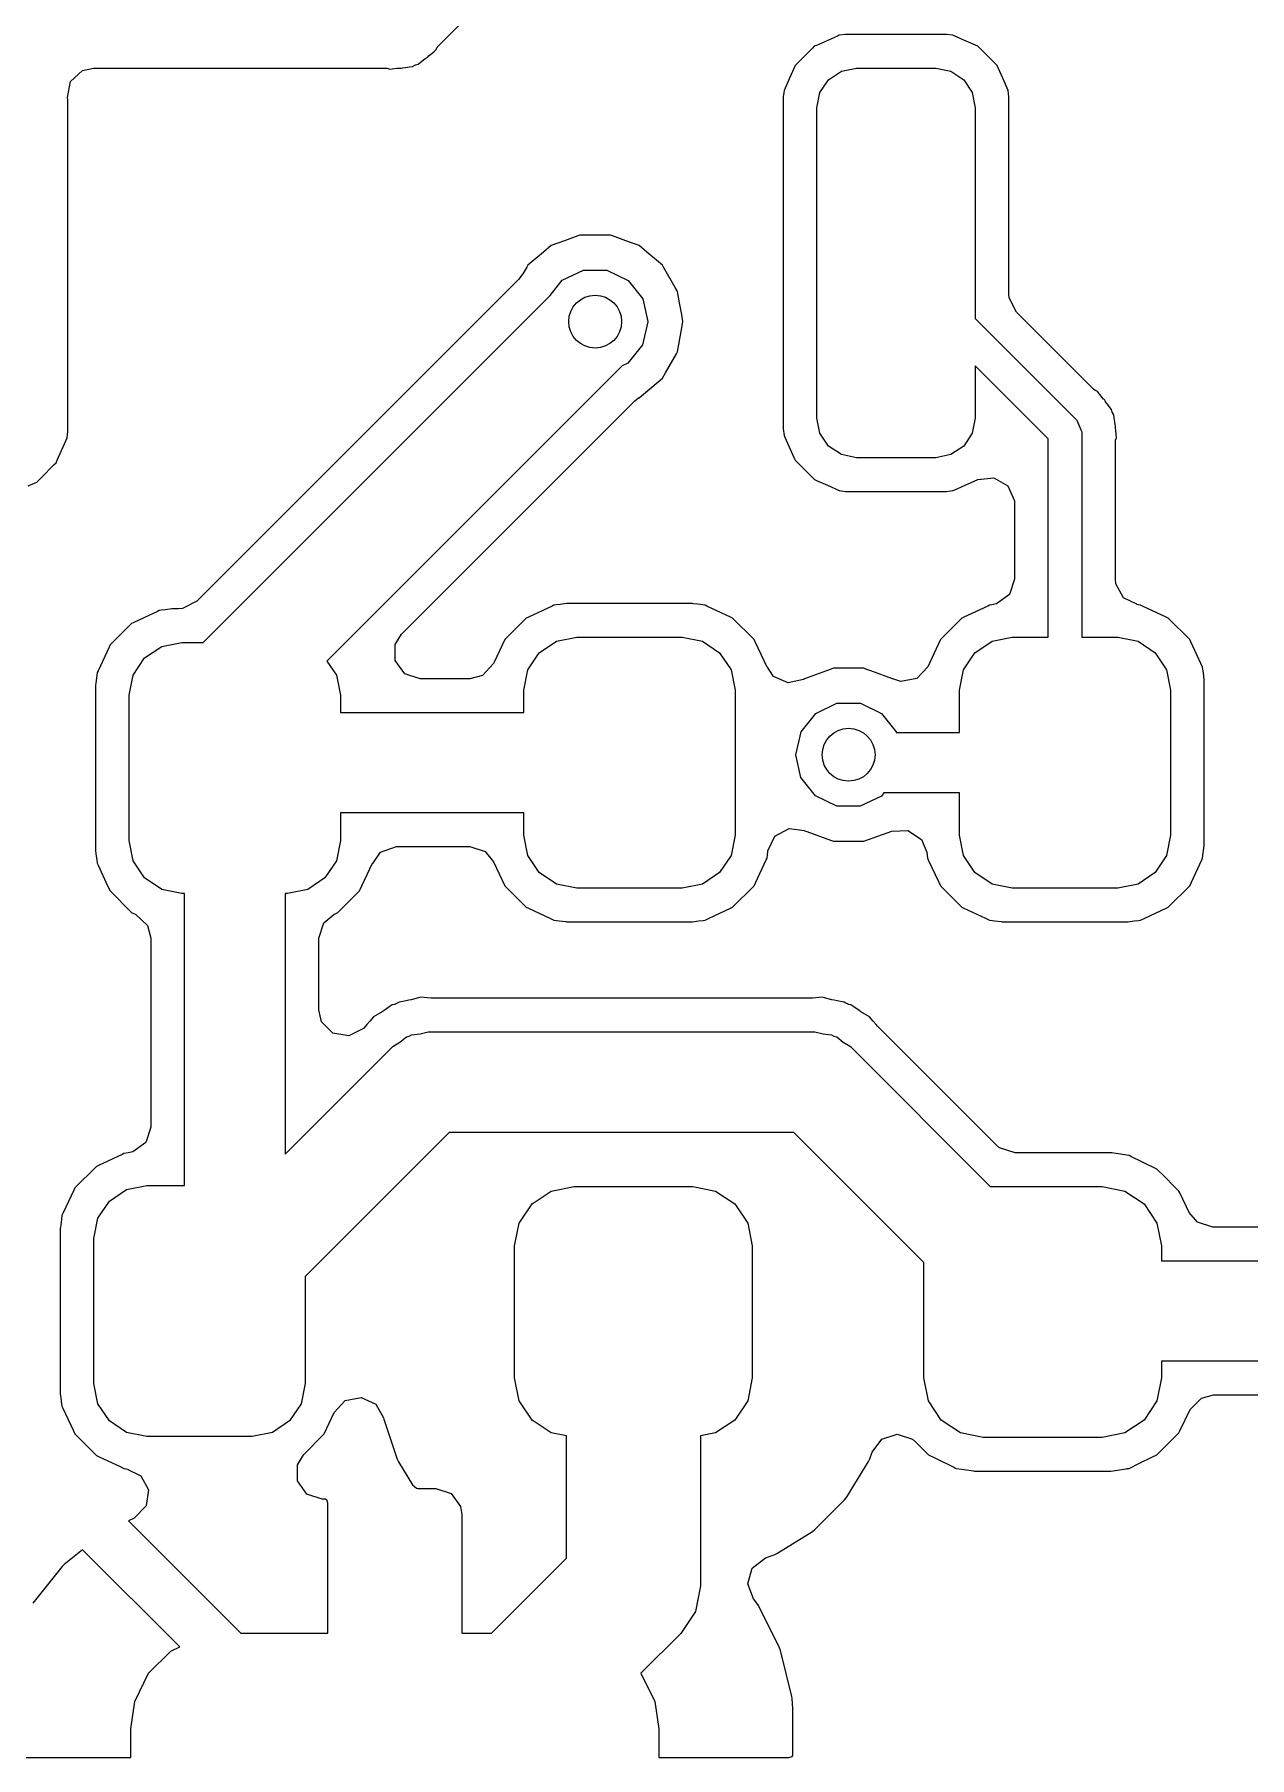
# Model space of a CAD drawing. Extents: x 3.59 to 5.68, y -3.55 to -1.66.
# Drawn here: x 4.1148 to 4.296, y -2.2164 to -1.9595 of the extents above; entities that cross this region are included whole.
import ezdxf

# ---------------------------------------------------------------- set-up
doc = ezdxf.new("R2010")
doc.units = 0
doc.header["$MEASUREMENT"] = 0
doc.layers.add('BLACK', color=7, linetype='CONTINUOUS')

msp = doc.modelspace()

# ---------------------------------------------------------------- linework, layer by layer
at = {"layer": 'BLACK', "linetype": 'CONTINUOUS'}
for p, q in [((4.17504, -1.9613), (4.18623, -1.95011)), ((4.23456, -1.95978), (4.23144, -1.96117)), ((4.23483, -1.95966), (4.23456, -1.95978)), ((4.23456, -1.95978), (4.23456, -1.95978)), ((4.23578, -1.95955), (4.23483, -1.95966)), ((4.25084, -1.95955), (4.23578, -1.95955)), ((4.25177, -1.95966), (4.25084, -1.95955)), ((4.25343, -1.96039), (4.25177, -1.95966)), ((4.17354, -1.9628), (4.17385, -1.96252)), ((4.17385, -1.96252), (4.17435, -1.96213)), ((4.17435, -1.96213), (4.17469, -1.96186)), ((4.17435, -1.96213), (4.17435, -1.96213)), ((4.17469, -1.96186), (4.17486, -1.9615)), ((4.17486, -1.9615), (4.17504, -1.9613)), ((4.23085, -1.96157), (4.22849, -1.96394)), ((4.23111, -1.96131), (4.23085, -1.96157)), ((4.23085, -1.96157), (4.23085, -1.96157)), ((4.23144, -1.96117), (4.23111, -1.96131)), ((4.23144, -1.96117), (4.23144, -1.96117)), ((4.25516, -1.96116), (4.25343, -1.96039)), ((4.25549, -1.9613), (4.25516, -1.96116)), ((4.25516, -1.96116), (4.25516, -1.96116)), ((4.25575, -1.96156), (4.25549, -1.9613)), ((4.25812, -1.96392), (4.25575, -1.96156)), ((4.25575, -1.96156), (4.25575, -1.96156)), ((4.12021, -1.96656), (4.12198, -1.96492)), ((4.12198, -1.96492), (4.12362, -1.96456)), ((4.12362, -1.96456), (4.16717, -1.96456)), ((4.16717, -1.96456), (4.16742, -1.96458)), ((4.16742, -1.96458), (4.16779, -1.96471)), ((4.16779, -1.96471), (4.16887, -1.96459)), ((4.16887, -1.96459), (4.16928, -1.96456)), ((4.16928, -1.96456), (4.16929, -1.96456)), ((4.16929, -1.96456), (4.16951, -1.96456)), ((4.16951, -1.96456), (4.16972, -1.96451)), ((4.16972, -1.96451), (4.16974, -1.96451)), ((4.16974, -1.96451), (4.17014, -1.96445)), ((4.17014, -1.96445), (4.17076, -1.96438)), ((4.17076, -1.96438), (4.1712, -1.96433)), ((4.17076, -1.96438), (4.17076, -1.96438)), ((4.1712, -1.96433), (4.17154, -1.96412)), ((4.17154, -1.96412), (4.17158, -1.9641)), ((4.17158, -1.9641), (4.17162, -1.96408)), ((4.17162, -1.96408), (4.17201, -1.96399)), ((4.17201, -1.96399), (4.17284, -1.96333)), ((4.17284, -1.96333), (4.17318, -1.96309)), ((4.17318, -1.96309), (4.17319, -1.96308)), ((4.17319, -1.96308), (4.17338, -1.96296)), ((4.17338, -1.96296), (4.17353, -1.96281)), ((4.17353, -1.96281), (4.17354, -1.9628)), ((4.22809, -1.96452), (4.22741, -1.96605)), ((4.22823, -1.96419), (4.22809, -1.96452)), ((4.22809, -1.96452), (4.22809, -1.96452)), ((4.22849, -1.96394), (4.22823, -1.96419)), ((4.22849, -1.96394), (4.22849, -1.96394)), ((4.23323, -1.9663), (4.23514, -1.96502)), ((4.23514, -1.96502), (4.2374, -1.96457)), ((4.2374, -1.96457), (4.24921, -1.96457)), ((4.24921, -1.96457), (4.25147, -1.96502)), ((4.25147, -1.96502), (4.25339, -1.9663)), ((4.25837, -1.96418), (4.25812, -1.96392)), ((4.25852, -1.96451), (4.25837, -1.96418)), ((4.2594, -1.9665), (4.25852, -1.96451)), ((4.25852, -1.96451), (4.25852, -1.96451)), ((4.11975, -1.96892), (4.12021, -1.96656)), ((4.22741, -1.96605), (4.22659, -1.96792)), ((4.23195, -1.96821), (4.23323, -1.9663)), ((4.25339, -1.9663), (4.25467, -1.96821)), ((4.26002, -1.9679), (4.2594, -1.9665)), ((4.11978, -1.96924), (4.11975, -1.96892)), ((4.11978, -2.01875), (4.11978, -1.96924)), ((4.22659, -1.96792), (4.22648, -1.96885)), ((4.22648, -1.96885), (4.22648, -2.01836)), ((4.2315, -1.97047), (4.23195, -1.96821)), ((4.25467, -1.96821), (4.25512, -1.97047)), ((4.26014, -1.96885), (4.26002, -1.9679)), ((4.26014, -1.99818), (4.26014, -1.96885)), ((4.2315, -2.01673), (4.2315, -1.97047)), ((4.25512, -1.97047), (4.25512, -2.00188)), ((4.19385, -1.99031), (4.19188, -1.99102)), ((4.19583, -1.98959), (4.19385, -1.99031)), ((4.19615, -1.98947), (4.19583, -1.98959)), ((4.19583, -1.98959), (4.19583, -1.98959)), ((4.2007, -1.98947), (4.19615, -1.98947)), ((4.20102, -1.98959), (4.2007, -1.98947)), ((4.203, -1.99031), (4.20102, -1.98959)), ((4.20102, -1.98959), (4.20102, -1.98959)), ((4.20497, -1.99102), (4.203, -1.99031)), ((4.19073, -1.99199), (4.18897, -1.99346)), ((4.19188, -1.99102), (4.19073, -1.99199)), ((4.20612, -1.99199), (4.20497, -1.99102)), ((4.20788, -1.99346), (4.20612, -1.99199)), ((4.18764, -1.99525), (4.18702, -1.99606)), ((4.18823, -1.99424), (4.18764, -1.99525)), ((4.1884, -1.99395), (4.18823, -1.99424)), ((4.18897, -1.99346), (4.1884, -1.99395)), ((4.19352, -1.9962), (4.19668, -1.99468)), ((4.19668, -1.99468), (4.20018, -1.99469)), ((4.20018, -1.99469), (4.20334, -1.99621)), ((4.20845, -1.99395), (4.20788, -1.99346)), ((4.20863, -1.99424), (4.20845, -1.99395)), ((4.21038, -1.99728), (4.20863, -1.99424)), ((4.18702, -1.99606), (4.13905, -2.04404)), ((4.13998, -2.0502), (4.1917, -1.99848)), ((4.1917, -1.99848), (4.19352, -1.9962)), ((4.20334, -1.99621), (4.20552, -1.99895)), ((4.21073, -1.99788), (4.21038, -1.99728)), ((4.21102, -1.99955), (4.21073, -1.99788)), ((4.26019, -1.99879), (4.26014, -1.99818)), ((4.20552, -1.99895), (4.2063, -2.00236)), ((4.21133, -2.00128), (4.21102, -1.99955)), ((4.26128, -2.00094), (4.26019, -1.99879)), ((4.27276, -2.01242), (4.26128, -2.00094)), ((4.2063, -2.00239), (4.20551, -2.0058)), ((4.2063, -2.00236), (4.2063, -2.00239)), ((4.21126, -2.00384), (4.21146, -2.0027)), ((4.21152, -2.00236), (4.21133, -2.00128)), ((4.21146, -2.0027), (4.21152, -2.00236)), ((4.25512, -2.00188), (4.27027, -2.01703)), ((4.20551, -2.0058), (4.20332, -2.00853)), ((4.21073, -2.00684), (4.21126, -2.00384)), ((4.20332, -2.00853), (4.20244, -2.00895)), ((4.2089, -2.01001), (4.21056, -2.00714)), ((4.21056, -2.00714), (4.21073, -2.00684)), ((4.21056, -2.00714), (4.21056, -2.00714)), ((4.20244, -2.00895), (4.15843, -2.05296)), ((4.20497, -2.0137), (4.20845, -2.01078)), ((4.20845, -2.01078), (4.2089, -2.01001)), ((4.266, -2.01983), (4.25512, -2.00895)), ((4.25512, -2.00895), (4.25512, -2.01673)), ((4.20435, -2.01415), (4.20489, -2.01373)), ((4.20489, -2.01373), (4.20497, -2.0137)), ((4.27296, -2.0126), (4.27276, -2.01242)), ((4.27332, -2.01277), (4.27296, -2.0126)), ((4.27388, -2.01348), (4.27332, -2.01277)), ((4.27398, -2.01361), (4.27388, -2.01348)), ((4.27426, -2.01392), (4.27398, -2.01361)), ((4.27427, -2.01393), (4.27426, -2.01392)), ((4.27443, -2.01409), (4.27427, -2.01393)), ((4.16956, -2.04894), (4.20435, -2.01415)), ((4.27454, -2.01427), (4.27443, -2.01409)), ((4.27455, -2.01429), (4.27454, -2.01427)), ((4.27479, -2.01462), (4.27455, -2.01429)), ((4.27545, -2.01545), (4.27479, -2.01462)), ((4.27554, -2.01584), (4.27545, -2.01545)), ((4.27556, -2.01588), (4.27554, -2.01584)), ((4.27558, -2.01593), (4.27556, -2.01588)), ((4.27579, -2.01626), (4.27558, -2.01593)), ((4.27584, -2.0167), (4.27579, -2.01626)), ((4.11967, -2.01968), (4.11978, -2.01875)), ((4.22648, -2.01836), (4.22659, -2.01931)), ((4.23195, -2.01899), (4.2315, -2.01673)), ((4.23323, -2.02091), (4.23195, -2.01899)), ((4.25467, -2.01899), (4.25339, -2.02091)), ((4.25512, -2.01673), (4.25467, -2.01899)), ((4.27027, -2.01703), (4.27088, -2.0185)), ((4.27088, -2.0185), (4.271, -2.0188)), ((4.271, -2.0188), (4.271, -2.04941)), ((4.27591, -2.01732), (4.27584, -2.0167)), ((4.27597, -2.01772), (4.27591, -2.01732)), ((4.27597, -2.01774), (4.27597, -2.01772)), ((4.27602, -2.01795), (4.27597, -2.01774)), ((4.27602, -2.01817), (4.27602, -2.01795)), ((4.27602, -2.01818), (4.27602, -2.01817)), ((4.27605, -2.01859), (4.27602, -2.01818)), ((4.27617, -2.01967), (4.27605, -2.01859)), ((4.1182, -2.02303), (4.11929, -2.02056)), ((4.11929, -2.02056), (4.11967, -2.01968)), ((4.22659, -2.01931), (4.22671, -2.01958)), ((4.22671, -2.01958), (4.22671, -2.01958)), ((4.22671, -2.01958), (4.2281, -2.0227)), ((4.23514, -2.02219), (4.23323, -2.02091)), ((4.25339, -2.02091), (4.25147, -2.02219)), ((4.266, -2.04941), (4.266, -2.01983)), ((4.27602, -2.02029), (4.27604, -2.02004)), ((4.27602, -2.04073), (4.27602, -2.02029)), ((4.27604, -2.02004), (4.27617, -2.01967)), ((4.11579, -2.02565), (4.11777, -2.02366)), ((4.11777, -2.02366), (4.11803, -2.02341)), ((4.11777, -2.02366), (4.11777, -2.02366)), ((4.11803, -2.02341), (4.1182, -2.02303)), ((4.2281, -2.0227), (4.22824, -2.02303)), ((4.22824, -2.02303), (4.2285, -2.02328)), ((4.2285, -2.02328), (4.2285, -2.02328)), ((4.2285, -2.02328), (4.23087, -2.02565)), ((4.2374, -2.02264), (4.23514, -2.02219)), ((4.24921, -2.02264), (4.2374, -2.02264)), ((4.25147, -2.02219), (4.24921, -2.02264)), ((4.11388, -2.02685), (4.11482, -2.02643)), ((4.11482, -2.02643), (4.11515, -2.02629)), ((4.11482, -2.02643), (4.11482, -2.02643)), ((4.11515, -2.02629), (4.11579, -2.02565)), ((4.23087, -2.02565), (4.23087, -2.02565)), ((4.23087, -2.02565), (4.23112, -2.0259)), ((4.23112, -2.0259), (4.23145, -2.02605)), ((4.23145, -2.02605), (4.23145, -2.02605)), ((4.23145, -2.02605), (4.23306, -2.02676)), ((4.23306, -2.02676), (4.23484, -2.02755)), ((4.25206, -2.02743), (4.2555, -2.02589)), ((4.2555, -2.02589), (4.2579, -2.02564)), ((4.2579, -2.02564), (4.25999, -2.02685)), ((4.23484, -2.02755), (4.23578, -2.02766)), ((4.23578, -2.02766), (4.25084, -2.02766)), ((4.25084, -2.02766), (4.25179, -2.02754)), ((4.25179, -2.02754), (4.25206, -2.02743)), ((4.25206, -2.02743), (4.25206, -2.02743)), ((4.25999, -2.02685), (4.26096, -2.02905)), ((4.26096, -2.02905), (4.26098, -2.02946)), ((4.26098, -2.02946), (4.26098, -2.04073)), ((4.26098, -2.04073), (4.26024, -2.04302)), ((4.27609, -2.04144), (4.27602, -2.04073)), ((4.27724, -2.04355), (4.27609, -2.04144)), ((4.13905, -2.04404), (4.1369, -2.04513)), ((4.19201, -2.04476), (4.18847, -2.04641)), ((4.19228, -2.04464), (4.19201, -2.04476)), ((4.19201, -2.04476), (4.19201, -2.04476)), ((4.19258, -2.0446), (4.19228, -2.04464)), ((4.19323, -2.04451), (4.19258, -2.0446)), ((4.19258, -2.0446), (4.19258, -2.0446)), ((4.19416, -2.04439), (4.19323, -2.04451)), ((4.20355, -2.04439), (4.19416, -2.04439)), ((4.21293, -2.04439), (4.20355, -2.04439)), ((4.21305, -2.04441), (4.21293, -2.04439)), ((4.2137, -2.04449), (4.21305, -2.04441)), ((4.21305, -2.04441), (4.21305, -2.04441)), ((4.21481, -2.04464), (4.2137, -2.04449)), ((4.21508, -2.04476), (4.21481, -2.04464)), ((4.21862, -2.04641), (4.21508, -2.04476)), ((4.25697, -2.04476), (4.25343, -2.04641)), ((4.25724, -2.04464), (4.25697, -2.04476)), ((4.25697, -2.04476), (4.25697, -2.04476)), ((4.2576, -2.04459), (4.25724, -2.04464)), ((4.25829, -2.04443), (4.2576, -2.04459)), ((4.26024, -2.04302), (4.25829, -2.04443)), ((4.27919, -2.04449), (4.27724, -2.04355)), ((4.27918, -2.04451), (4.27919, -2.04449)), ((4.27936, -2.04457), (4.27918, -2.04451)), ((4.27941, -2.04459), (4.27936, -2.04457)), ((4.27945, -2.0446), (4.27941, -2.04459)), ((4.27947, -2.0446), (4.27945, -2.0446)), ((4.27977, -2.04464), (4.27947, -2.0446)), ((4.28004, -2.04476), (4.27977, -2.04464)), ((4.28358, -2.04641), (4.28004, -2.04476)), ((4.1293, -2.04735), (4.12609, -2.05056)), ((4.12961, -2.0472), (4.1293, -2.04735)), ((4.13315, -2.04555), (4.12961, -2.0472)), ((4.12961, -2.0472), (4.12961, -2.0472)), ((4.13342, -2.04542), (4.13315, -2.04555)), ((4.13315, -2.04555), (4.13315, -2.04555)), ((4.13372, -2.04539), (4.13342, -2.04542)), ((4.13437, -2.0453), (4.13372, -2.04539)), ((4.13372, -2.04539), (4.13372, -2.04539)), ((4.1353, -2.04518), (4.13437, -2.0453)), ((4.13629, -2.04518), (4.1353, -2.04518)), ((4.1369, -2.04513), (4.13629, -2.04518)), ((4.18816, -2.04656), (4.18494, -2.04977)), ((4.18847, -2.04641), (4.18816, -2.04656)), ((4.18847, -2.04641), (4.18847, -2.04641)), ((4.21893, -2.04656), (4.21862, -2.04641)), ((4.21862, -2.04641), (4.21862, -2.04641)), ((4.22214, -2.04977), (4.21893, -2.04656)), ((4.25312, -2.04656), (4.24991, -2.04977)), ((4.25343, -2.04641), (4.25312, -2.04656)), ((4.25343, -2.04641), (4.25343, -2.04641)), ((4.28389, -2.04656), (4.28358, -2.04641)), ((4.28358, -2.04641), (4.28358, -2.04641)), ((4.2871, -2.04977), (4.28389, -2.04656)), ((4.16861, -2.05049), (4.16956, -2.04894)), ((4.18494, -2.04977), (4.18337, -2.05315)), ((4.19266, -2.05001), (4.19567, -2.04941)), ((4.19567, -2.04941), (4.21142, -2.04941)), ((4.21142, -2.04941), (4.21443, -2.05001)), ((4.22229, -2.05008), (4.22214, -2.04977)), ((4.24991, -2.04977), (4.24803, -2.0538)), ((4.25762, -2.05001), (4.26063, -2.04941)), ((4.26063, -2.04941), (4.266, -2.04941)), ((4.271, -2.04941), (4.27638, -2.04941)), ((4.27638, -2.04941), (4.27939, -2.05001)), ((4.28725, -2.05008), (4.2871, -2.04977)), ((4.12594, -2.05087), (4.12429, -2.05441)), ((4.12609, -2.05056), (4.12594, -2.05087)), ((4.12594, -2.05087), (4.12594, -2.05087)), ((4.12954, -2.05506), (4.13124, -2.0525)), ((4.13124, -2.0525), (4.1338, -2.0508)), ((4.1338, -2.0508), (4.13681, -2.0502)), ((4.13681, -2.0502), (4.13998, -2.0502)), ((4.16861, -2.0529), (4.16861, -2.05049)), ((4.18839, -2.05427), (4.1901, -2.05172)), ((4.1901, -2.05172), (4.19266, -2.05001)), ((4.21443, -2.05001), (4.21699, -2.05172)), ((4.21699, -2.05172), (4.21869, -2.05427)), ((4.22406, -2.05389), (4.22229, -2.05008)), ((4.22229, -2.05008), (4.22229, -2.05008)), ((4.25336, -2.05427), (4.25506, -2.05172)), ((4.25506, -2.05172), (4.25762, -2.05001)), ((4.27939, -2.05001), (4.28195, -2.05172)), ((4.28195, -2.05172), (4.28365, -2.05427)), ((4.28877, -2.05334), (4.28725, -2.05008)), ((4.28725, -2.05008), (4.28725, -2.05008)), ((4.12416, -2.05468), (4.12405, -2.05553)), ((4.12429, -2.05441), (4.12416, -2.05468)), ((4.12894, -2.05807), (4.12954, -2.05506)), ((4.15843, -2.05296), (4.15983, -2.05506)), ((4.15983, -2.05506), (4.16043, -2.05807)), ((4.17002, -2.05485), (4.16861, -2.0529)), ((4.17231, -2.05559), (4.17002, -2.05485)), ((4.18328, -2.05334), (4.18164, -2.0551)), ((4.18337, -2.05315), (4.18328, -2.05334)), ((4.1878, -2.05728), (4.18839, -2.05427)), ((4.21869, -2.05427), (4.21929, -2.05728)), ((4.22415, -2.05386), (4.22406, -2.05389)), ((4.22502, -2.05524), (4.22415, -2.05386)), ((4.23291, -2.05441), (4.22967, -2.05559)), ((4.23363, -2.05415), (4.23291, -2.05441)), ((4.23395, -2.05404), (4.23363, -2.05415)), ((4.23363, -2.05415), (4.23363, -2.05415)), ((4.23849, -2.05404), (4.23395, -2.05404)), ((4.23881, -2.05415), (4.23849, -2.05404)), ((4.23953, -2.05441), (4.23881, -2.05415)), ((4.23881, -2.05415), (4.23881, -2.05415)), ((4.24277, -2.05559), (4.23953, -2.05441)), ((4.24803, -2.0538), (4.24638, -2.05556)), ((4.25276, -2.05728), (4.25336, -2.05427)), ((4.28365, -2.05427), (4.28425, -2.05728)), ((4.28902, -2.05389), (4.28877, -2.05334)), ((4.28906, -2.05419), (4.28902, -2.05389)), ((4.28913, -2.0547), (4.28906, -2.05419)), ((4.28906, -2.05419), (4.28906, -2.05419)), ((4.28927, -2.05577), (4.28913, -2.0547)), ((4.12396, -2.05624), (4.12392, -2.05656)), ((4.12392, -2.05656), (4.12392, -2.08124)), ((4.12405, -2.05553), (4.12396, -2.05624)), ((4.17975, -2.05559), (4.17231, -2.05559)), ((4.18164, -2.0551), (4.17975, -2.05559)), ((4.1878, -2.06061), (4.1878, -2.05728)), ((4.21929, -2.05728), (4.21929, -2.07894)), ((4.22722, -2.05622), (4.22502, -2.05524)), ((4.22951, -2.05573), (4.22722, -2.05622)), ((4.22967, -2.05559), (4.22951, -2.05573)), ((4.2428, -2.05561), (4.24277, -2.05559)), ((4.24402, -2.05602), (4.2428, -2.05561)), ((4.24638, -2.05556), (4.24402, -2.05602)), ((4.25276, -2.06361), (4.25276, -2.05728)), ((4.28425, -2.05728), (4.28425, -2.07894)), ((4.28927, -2.08045), (4.28927, -2.05577)), ((4.12894, -2.07972), (4.12894, -2.05807)), ((4.16043, -2.05807), (4.16043, -2.06061)), ((4.23132, -2.06077), (4.23448, -2.05925)), ((4.23448, -2.05925), (4.23798, -2.05925)), ((4.23798, -2.05925), (4.24113, -2.06078)), ((4.16043, -2.06061), (4.1878, -2.06061)), ((4.22913, -2.0635), (4.23132, -2.06077)), ((4.24113, -2.06078), (4.24332, -2.06351)), ((4.22835, -2.06692), (4.22913, -2.0635)), ((4.24332, -2.06351), (4.24334, -2.06361)), ((4.24334, -2.06361), (4.25276, -2.06361)), ((4.22912, -2.07033), (4.22835, -2.06692)), ((4.2313, -2.07307), (4.22912, -2.07033)), ((4.2415, -2.07261), (4.24111, -2.0731)), ((4.25276, -2.07261), (4.2415, -2.07261)), ((4.25276, -2.07894), (4.25276, -2.07261)), ((4.1878, -2.07561), (4.16043, -2.07561)), ((4.16043, -2.07561), (4.16043, -2.07972)), ((4.1878, -2.07894), (4.1878, -2.07561)), ((4.23445, -2.0746), (4.2313, -2.07307)), ((4.23795, -2.07461), (4.23445, -2.0746)), ((4.24111, -2.0731), (4.23795, -2.07461)), ((4.22524, -2.07909), (4.22736, -2.07794)), ((4.22736, -2.07794), (4.22964, -2.07824)), ((4.12954, -2.08274), (4.12894, -2.07972)), ((4.16043, -2.07972), (4.15983, -2.08274)), ((4.16642, -2.08145), (4.16881, -2.08063)), ((4.16881, -2.08063), (4.17975, -2.08063)), ((4.17975, -2.08063), (4.18204, -2.08137)), ((4.18839, -2.08195), (4.1878, -2.07894)), ((4.21929, -2.07894), (4.21869, -2.08195)), ((4.2242, -2.08126), (4.22524, -2.07909)), ((4.22964, -2.07824), (4.22967, -2.07827)), ((4.22967, -2.07827), (4.22999, -2.07838)), ((4.22999, -2.07838), (4.22999, -2.07838)), ((4.22999, -2.07838), (4.23352, -2.07967)), ((4.23352, -2.07967), (4.23395, -2.07982)), ((4.23395, -2.07982), (4.23849, -2.07982)), ((4.23849, -2.07982), (4.24267, -2.0783)), ((4.24267, -2.0783), (4.24508, -2.07822)), ((4.24508, -2.07822), (4.24708, -2.07957)), ((4.24708, -2.07957), (4.24787, -2.08146)), ((4.25336, -2.08195), (4.25276, -2.07894)), ((4.28425, -2.07894), (4.28365, -2.08195)), ((4.28902, -2.08233), (4.28927, -2.08045)), ((4.12392, -2.08124), (4.12402, -2.08203)), ((4.12402, -2.08203), (4.1241, -2.0826)), ((4.1241, -2.0826), (4.12416, -2.08311)), ((4.12416, -2.08311), (4.12429, -2.08338)), ((4.13124, -2.08529), (4.12954, -2.08274)), ((4.15983, -2.08274), (4.15813, -2.08529)), ((4.16365, -2.08645), (4.16521, -2.08311)), ((4.16521, -2.08311), (4.16527, -2.08314)), ((4.16527, -2.08314), (4.16642, -2.08145)), ((4.18204, -2.08137), (4.18328, -2.08288)), ((4.18328, -2.08288), (4.18494, -2.08645)), ((4.1901, -2.0845), (4.18839, -2.08195)), ((4.21869, -2.08195), (4.21699, -2.0845)), ((4.22239, -2.08592), (4.22394, -2.0826)), ((4.22394, -2.0826), (4.22406, -2.08233)), ((4.22394, -2.0826), (4.22394, -2.0826)), ((4.22406, -2.08233), (4.22419, -2.08137)), ((4.22419, -2.08137), (4.2242, -2.08126)), ((4.24787, -2.08146), (4.24798, -2.08233)), ((4.24798, -2.08233), (4.24811, -2.0826)), ((4.24811, -2.0826), (4.24811, -2.0826)), ((4.24811, -2.0826), (4.24966, -2.08592)), ((4.25506, -2.0845), (4.25336, -2.08195)), ((4.28365, -2.08195), (4.28195, -2.0845)), ((4.28735, -2.08592), (4.2889, -2.0826)), ((4.2889, -2.0826), (4.28902, -2.08233)), ((4.2889, -2.0826), (4.2889, -2.0826)), ((4.12429, -2.08338), (4.12429, -2.08338)), ((4.12429, -2.08338), (4.12572, -2.08645)), ((4.1338, -2.087), (4.13124, -2.08529)), ((4.15813, -2.08529), (4.15557, -2.087)), ((4.19266, -2.08621), (4.1901, -2.0845)), ((4.21699, -2.0845), (4.21443, -2.08621)), ((4.25762, -2.08621), (4.25506, -2.0845)), ((4.28195, -2.0845), (4.27939, -2.08621)), ((4.12572, -2.08645), (4.12609, -2.08723)), ((4.12609, -2.08723), (4.1293, -2.09045)), ((4.13681, -2.0876), (4.1338, -2.087)), ((4.13719, -2.0876), (4.13681, -2.0876)), ((4.13719, -2.13116), (4.13719, -2.0876)), ((4.15256, -2.0876), (4.15219, -2.0876)), ((4.15219, -2.0876), (4.15219, -2.12649)), ((4.15557, -2.087), (4.15256, -2.0876)), ((4.16007, -2.09045), (4.16328, -2.08723)), ((4.16328, -2.08723), (4.16365, -2.08645)), ((4.18494, -2.08645), (4.18816, -2.08966)), ((4.19567, -2.08681), (4.19266, -2.08621)), ((4.21142, -2.08681), (4.19567, -2.08681)), ((4.21443, -2.08621), (4.21142, -2.08681)), ((4.21893, -2.08966), (4.22214, -2.08645)), ((4.22214, -2.08645), (4.22239, -2.08592)), ((4.24966, -2.08592), (4.24991, -2.08645)), ((4.24991, -2.08645), (4.25312, -2.08966)), ((4.26063, -2.08681), (4.25762, -2.08621)), ((4.27638, -2.08681), (4.26063, -2.08681)), ((4.27939, -2.08621), (4.27638, -2.08681)), ((4.28389, -2.08966), (4.2871, -2.08645)), ((4.2871, -2.08645), (4.28735, -2.08592)), ((4.1293, -2.09045), (4.12991, -2.09074)), ((4.12991, -2.09074), (4.13168, -2.09238)), ((4.15795, -2.09198), (4.15946, -2.09074)), ((4.15946, -2.09074), (4.16007, -2.09045)), ((4.18816, -2.08966), (4.18847, -2.08981)), ((4.18847, -2.08981), (4.18847, -2.08981)), ((4.18847, -2.08981), (4.19166, -2.09129)), ((4.21542, -2.0913), (4.21862, -2.08981)), ((4.21862, -2.08981), (4.21893, -2.08966)), ((4.21862, -2.08981), (4.21862, -2.08981)), ((4.25312, -2.08966), (4.25343, -2.08981)), ((4.25343, -2.08981), (4.25343, -2.08981)), ((4.25343, -2.08981), (4.25662, -2.09129)), ((4.28038, -2.0913), (4.28358, -2.08981)), ((4.28358, -2.08981), (4.28389, -2.08966)), ((4.28358, -2.08981), (4.28358, -2.08981)), ((4.13168, -2.09238), (4.13217, -2.09427)), ((4.1572, -2.09427), (4.15795, -2.09198)), ((4.19166, -2.09129), (4.19228, -2.09158)), ((4.19228, -2.09158), (4.19308, -2.09169)), ((4.19308, -2.09169), (4.19403, -2.09181)), ((4.19403, -2.09181), (4.19403, -2.09181)), ((4.19403, -2.09181), (4.19416, -2.09183)), ((4.19416, -2.09183), (4.20354, -2.09183)), ((4.20354, -2.09183), (4.21293, -2.09183)), ((4.21293, -2.09183), (4.21385, -2.09171)), ((4.21385, -2.09171), (4.21451, -2.09162)), ((4.21451, -2.09162), (4.21481, -2.09158)), ((4.21451, -2.09162), (4.21451, -2.09162)), ((4.21481, -2.09158), (4.21542, -2.0913)), ((4.25662, -2.09129), (4.25724, -2.09158)), ((4.25724, -2.09158), (4.25804, -2.09169)), ((4.25804, -2.09169), (4.25899, -2.09181)), ((4.25899, -2.09181), (4.25899, -2.09181)), ((4.25899, -2.09181), (4.25912, -2.09183)), ((4.25912, -2.09183), (4.2685, -2.09183)), ((4.2685, -2.09183), (4.27789, -2.09183)), ((4.27789, -2.09183), (4.27882, -2.09171)), ((4.27882, -2.09171), (4.27947, -2.09162)), ((4.27947, -2.09162), (4.27977, -2.09158)), ((4.27947, -2.09162), (4.27947, -2.09162)), ((4.27977, -2.09158), (4.28038, -2.0913)), ((4.13217, -2.09427), (4.13217, -2.12244)), ((4.1572, -2.10496), (4.1572, -2.09427)), ((4.16918, -2.1038), (4.16889, -2.10397)), ((4.17022, -2.10362), (4.16918, -2.1038)), ((4.17065, -2.10354), (4.17022, -2.10362)), ((4.17098, -2.10347), (4.17065, -2.10354)), ((4.17209, -2.10317), (4.17098, -2.10347)), ((4.17242, -2.10308), (4.17209, -2.10317)), ((4.17209, -2.10317), (4.17209, -2.10317)), ((4.17391, -2.10321), (4.17242, -2.10308)), ((4.17425, -2.10323), (4.17391, -2.10321)), ((4.23047, -2.10323), (4.17425, -2.10323)), ((4.23081, -2.10321), (4.23047, -2.10323)), ((4.23085, -2.10321), (4.23081, -2.10321)), ((4.2323, -2.10308), (4.23085, -2.10321)), ((4.23263, -2.10317), (4.2323, -2.10308)), ((4.23374, -2.10347), (4.23263, -2.10317)), ((4.23263, -2.10317), (4.23263, -2.10317)), ((4.23407, -2.10354), (4.23374, -2.10347)), ((4.2345, -2.10362), (4.23407, -2.10354)), ((4.23554, -2.1038), (4.2345, -2.10362)), ((4.23583, -2.10397), (4.23554, -2.1038)), ((4.15763, -2.10673), (4.1572, -2.10496)), ((4.16536, -2.10601), (4.16481, -2.10667)), ((4.16665, -2.10526), (4.16536, -2.10601)), ((4.16694, -2.10508), (4.16665, -2.10526)), ((4.16788, -2.10442), (4.16694, -2.10508)), ((4.16816, -2.10423), (4.16788, -2.10442)), ((4.16788, -2.10442), (4.16788, -2.10442)), ((4.16849, -2.10414), (4.16816, -2.10423)), ((4.16868, -2.10405), (4.16849, -2.10414)), ((4.16889, -2.10397), (4.16868, -2.10405)), ((4.23604, -2.10405), (4.23583, -2.10397)), ((4.23623, -2.10414), (4.23604, -2.10405)), ((4.23656, -2.10423), (4.23623, -2.10414)), ((4.23684, -2.10442), (4.23656, -2.10423)), ((4.23778, -2.10508), (4.23684, -2.10442)), ((4.23684, -2.10442), (4.23684, -2.10442)), ((4.23807, -2.10526), (4.23778, -2.10508)), ((4.23936, -2.10601), (4.23807, -2.10526)), ((4.23991, -2.10667), (4.23936, -2.10601)), ((4.15933, -2.10843), (4.15763, -2.10673)), ((4.16171, -2.10881), (4.15933, -2.10843)), ((4.16386, -2.10772), (4.16171, -2.10881)), ((4.16417, -2.1074), (4.16386, -2.10772)), ((4.1644, -2.10715), (4.16417, -2.1074)), ((4.16481, -2.10667), (4.1644, -2.10715)), ((4.1693, -2.10977), (4.17028, -2.10899)), ((4.17028, -2.10899), (4.1707, -2.10889)), ((4.1707, -2.10889), (4.17106, -2.10867)), ((4.17106, -2.10867), (4.17231, -2.10853)), ((4.17231, -2.10853), (4.17353, -2.10825)), ((4.17353, -2.10825), (4.2312, -2.10825)), ((4.2312, -2.10825), (4.23242, -2.10853)), ((4.23242, -2.10853), (4.23367, -2.10867)), ((4.23367, -2.10867), (4.23403, -2.1089)), ((4.23403, -2.1089), (4.23445, -2.109)), ((4.23445, -2.109), (4.23543, -2.10978)), ((4.24032, -2.10715), (4.23991, -2.10667)), ((4.24055, -2.1074), (4.24032, -2.10715)), ((4.25828, -2.12514), (4.24055, -2.1074)), ((4.15219, -2.12649), (4.16824, -2.11044)), ((4.16824, -2.11044), (4.1693, -2.10977)), ((4.23543, -2.10978), (4.23649, -2.11044)), ((4.23649, -2.11044), (4.25735, -2.1313)), ((4.13217, -2.12244), (4.13142, -2.12473)), ((4.17664, -2.12325), (4.15517, -2.14472)), ((4.22808, -2.12325), (4.17664, -2.12325)), ((4.24744, -2.14261), (4.22808, -2.12325)), ((4.12789, -2.12651), (4.12435, -2.12816)), ((4.12816, -2.12638), (4.12789, -2.12651)), ((4.12789, -2.12651), (4.12789, -2.12651)), ((4.12878, -2.1263), (4.12816, -2.12638)), ((4.12947, -2.12615), (4.12878, -2.1263)), ((4.13142, -2.12473), (4.12947, -2.12615)), ((4.25875, -2.12554), (4.25828, -2.12514)), ((4.26104, -2.12628), (4.25875, -2.12554)), ((4.27405, -2.12628), (4.26104, -2.12628)), ((4.27533, -2.12628), (4.27405, -2.12628)), ((4.27547, -2.1263), (4.27533, -2.12628)), ((4.27579, -2.12635), (4.27547, -2.1263)), ((4.27547, -2.1263), (4.27547, -2.1263)), ((4.27804, -2.12667), (4.27579, -2.12635)), ((4.27831, -2.12681), (4.27804, -2.12667)), ((4.28007, -2.12767), (4.27831, -2.12681)), ((4.27831, -2.12681), (4.27831, -2.12681)), ((4.12404, -2.12831), (4.12082, -2.13152)), ((4.12435, -2.12816), (4.12404, -2.12831)), ((4.12435, -2.12816), (4.12435, -2.12816)), ((4.28219, -2.1287), (4.28007, -2.12767)), ((4.28322, -2.12973), (4.28219, -2.1287)), ((4.12068, -2.13183), (4.11911, -2.1352)), ((4.12082, -2.13152), (4.12068, -2.13183)), ((4.12068, -2.13183), (4.12068, -2.13183)), ((4.12598, -2.13346), (4.12853, -2.13176)), ((4.12853, -2.13176), (4.13155, -2.13116)), ((4.13155, -2.13116), (4.13719, -2.13116)), ((4.18901, -2.13389), (4.19189, -2.13197)), ((4.19189, -2.13197), (4.19528, -2.1313)), ((4.19528, -2.1313), (4.21299, -2.1313)), ((4.21299, -2.1313), (4.21638, -2.13197)), ((4.21638, -2.13197), (4.21926, -2.13389)), ((4.25735, -2.1313), (4.27402, -2.1313)), ((4.27402, -2.1313), (4.27741, -2.13197)), ((4.27741, -2.13197), (4.28028, -2.13389)), ((4.28488, -2.13139), (4.28322, -2.12973)), ((4.28546, -2.13197), (4.28488, -2.13139)), ((4.2856, -2.13226), (4.28546, -2.13197)), ((4.12427, -2.13602), (4.12598, -2.13346)), ((4.18709, -2.13677), (4.18901, -2.13389)), ((4.21926, -2.13389), (4.22118, -2.13677)), ((4.28028, -2.13389), (4.2822, -2.13677)), ((4.28702, -2.13516), (4.2856, -2.13226)), ((4.2856, -2.13226), (4.2856, -2.13226)), ((4.11882, -2.13624), (4.11867, -2.13739)), ((4.1189, -2.13564), (4.11882, -2.13624)), ((4.11911, -2.1352), (4.1189, -2.13564)), ((4.12367, -2.13903), (4.12427, -2.13602)), ((4.18642, -2.14016), (4.18709, -2.13677)), ((4.22118, -2.13677), (4.22185, -2.14016)), ((4.2822, -2.13677), (4.28287, -2.14016)), ((4.28823, -2.13659), (4.28702, -2.13516)), ((4.29052, -2.13734), (4.28823, -2.13659)), ((4.11867, -2.13739), (4.11865, -2.13752)), ((4.11865, -2.13752), (4.11865, -2.1622)), ((4.12367, -2.16069), (4.12367, -2.13903)), ((4.34775, -2.13734), (4.29052, -2.13734)), ((4.18642, -2.15984), (4.18642, -2.14016)), ((4.22185, -2.14016), (4.22185, -2.15984)), ((4.28287, -2.14016), (4.28287, -2.14236)), ((4.28287, -2.14236), (4.34848, -2.14236)), ((4.15517, -2.14472), (4.15517, -2.16069)), ((4.24744, -2.15984), (4.24744, -2.14261)), ((4.34536, -2.15736), (4.28287, -2.15736)), ((4.28287, -2.15736), (4.28287, -2.15984)), ((4.18709, -2.16323), (4.18642, -2.15984)), ((4.22185, -2.15984), (4.22118, -2.16323)), ((4.24812, -2.16323), (4.24744, -2.15984)), ((4.28287, -2.15984), (4.2822, -2.16323)), ((4.11865, -2.1622), (4.11873, -2.16278)), ((4.11873, -2.16278), (4.11886, -2.16377)), ((4.12427, -2.1637), (4.12367, -2.16069)), ((4.15517, -2.16069), (4.15457, -2.1637)), ((4.16116, -2.16322), (4.16353, -2.16276)), ((4.16353, -2.16276), (4.16571, -2.16377)), ((4.28716, -2.16456), (4.28883, -2.16283)), ((4.28883, -2.16283), (4.29066, -2.16238)), ((4.29066, -2.16238), (4.33036, -2.16238)), ((4.11886, -2.16377), (4.1189, -2.16407)), ((4.1189, -2.16407), (4.11903, -2.16434)), ((4.11903, -2.16434), (4.11903, -2.16434)), ((4.11903, -2.16434), (4.12061, -2.16773)), ((4.12598, -2.16625), (4.12427, -2.1637)), ((4.15457, -2.1637), (4.15286, -2.16625)), ((4.15802, -2.16819), (4.15952, -2.16498)), ((4.15952, -2.16498), (4.16116, -2.16322)), ((4.16571, -2.16377), (4.16686, -2.1658)), ((4.18901, -2.16611), (4.18709, -2.16323)), ((4.22118, -2.16323), (4.21926, -2.16611)), ((4.25004, -2.16611), (4.24812, -2.16323)), ((4.2822, -2.16323), (4.28028, -2.16611)), ((4.28561, -2.16772), (4.28716, -2.16456)), ((4.12061, -2.16773), (4.12082, -2.16819)), ((4.12853, -2.16796), (4.12598, -2.16625)), ((4.13155, -2.16856), (4.12853, -2.16796)), ((4.15031, -2.16796), (4.1473, -2.16856)), ((4.15286, -2.16625), (4.15031, -2.16796)), ((4.16686, -2.1658), (4.1669, -2.16599)), ((4.1669, -2.16599), (4.16889, -2.17195)), ((4.19189, -2.16803), (4.18901, -2.16611)), ((4.19413, -2.16847), (4.19189, -2.16803)), ((4.21638, -2.16803), (4.21413, -2.16847)), ((4.21926, -2.16611), (4.21638, -2.16803)), ((4.25291, -2.16803), (4.25004, -2.16611)), ((4.2563, -2.1687), (4.25291, -2.16803)), ((4.27741, -2.16803), (4.27402, -2.1687)), ((4.28028, -2.16611), (4.27741, -2.16803)), ((4.28221, -2.17128), (4.28547, -2.16801)), ((4.28547, -2.16801), (4.28561, -2.16772)), ((4.28561, -2.16772), (4.28561, -2.16772)), ((4.12082, -2.16819), (4.12404, -2.17141)), ((4.1473, -2.16856), (4.13155, -2.16856)), ((4.15498, -2.17124), (4.15802, -2.16819)), ((4.19413, -2.18671), (4.19413, -2.16847)), ((4.21413, -2.16847), (4.21413, -2.19085)), ((4.23973, -2.17089), (4.24116, -2.16895)), ((4.24116, -2.16895), (4.24346, -2.16822)), ((4.24346, -2.16822), (4.24574, -2.16898)), ((4.24574, -2.16898), (4.24619, -2.16936)), ((4.24619, -2.16936), (4.24813, -2.1713)), ((4.27402, -2.1687), (4.2563, -2.1687)), ((4.12404, -2.17141), (4.12435, -2.17155)), ((4.12435, -2.17155), (4.12435, -2.17155)), ((4.12435, -2.17155), (4.12767, -2.1731)), ((4.12767, -2.1731), (4.12816, -2.17333)), ((4.15403, -2.17279), (4.15498, -2.17124)), ((4.15403, -2.1752), (4.15403, -2.17279)), ((4.16889, -2.17195), (4.16908, -2.17236)), ((4.16908, -2.17236), (4.17121, -2.17579)), ((4.23591, -2.17766), (4.23921, -2.17231)), ((4.23921, -2.17231), (4.2394, -2.17191)), ((4.2394, -2.17191), (4.23973, -2.17089)), ((4.24813, -2.1713), (4.24918, -2.17181)), ((4.24918, -2.17181), (4.25201, -2.17319)), ((4.25201, -2.17319), (4.25201, -2.17319)), ((4.25201, -2.17319), (4.25228, -2.17333)), ((4.27806, -2.17332), (4.2796, -2.17256)), ((4.2796, -2.17256), (4.28143, -2.17166)), ((4.28143, -2.17166), (4.28221, -2.17128)), ((4.12816, -2.17333), (4.12845, -2.17337)), ((4.12845, -2.17337), (4.12846, -2.17337)), ((4.12846, -2.17337), (4.12847, -2.17337)), ((4.12847, -2.17337), (4.12849, -2.17338)), ((4.12849, -2.17338), (4.12874, -2.17345)), ((4.12874, -2.17345), (4.12873, -2.17349)), ((4.12873, -2.17349), (4.13065, -2.17441)), ((4.13065, -2.17441), (4.1318, -2.17653)), ((4.15544, -2.17715), (4.15403, -2.1752)), ((4.17121, -2.17579), (4.1718, -2.17629)), ((4.25228, -2.17333), (4.25312, -2.17345)), ((4.25312, -2.17345), (4.25484, -2.1737)), ((4.25484, -2.1737), (4.25484, -2.1737)), ((4.25484, -2.1737), (4.25498, -2.17372)), ((4.25498, -2.17372), (4.26511, -2.17372)), ((4.26511, -2.17372), (4.27533, -2.17372)), ((4.27533, -2.17372), (4.27763, -2.17338)), ((4.27763, -2.17338), (4.27776, -2.17336)), ((4.27776, -2.17336), (4.27806, -2.17332)), ((4.1318, -2.17653), (4.13148, -2.17892)), ((4.15773, -2.17789), (4.15544, -2.17715)), ((4.15823, -2.17789), (4.15773, -2.17789)), ((4.15839, -2.17801), (4.15823, -2.17789)), ((4.15856, -2.17851), (4.15839, -2.17801)), ((4.1718, -2.17629), (4.17191, -2.17631)), ((4.17191, -2.17631), (4.17466, -2.17631)), ((4.17466, -2.17631), (4.17695, -2.17706)), ((4.17695, -2.17706), (4.17836, -2.17901)), ((4.2312, -2.18245), (4.23563, -2.17801)), ((4.23563, -2.17801), (4.23591, -2.17766)), ((4.1297, -2.18073), (4.12884, -2.18115)), ((4.13148, -2.17892), (4.1297, -2.18073)), ((4.15856, -2.19789), (4.15856, -2.17851)), ((4.17836, -2.17901), (4.17856, -2.18021)), ((4.17856, -2.18021), (4.17856, -2.19789)), ((4.12884, -2.18115), (4.14558, -2.19789)), ((4.22551, -2.18603), (4.23085, -2.18273)), ((4.23085, -2.18273), (4.2312, -2.18245)), ((4.122, -2.18544), (4.11924, -2.18765)), ((4.13647, -2.19991), (4.122, -2.18544)), ((4.2251, -2.18623), (4.22551, -2.18603)), ((4.11895, -2.18795), (4.11455, -2.19342)), ((4.11924, -2.18765), (4.11895, -2.18795)), ((4.18296, -2.19789), (4.19413, -2.18671)), ((4.22119, -2.19053), (4.22182, -2.18821)), ((4.22182, -2.18821), (4.22385, -2.18664)), ((4.22385, -2.18664), (4.2251, -2.18623)), ((4.21413, -2.19085), (4.21337, -2.19468)), ((4.22205, -2.19278), (4.22119, -2.19053)), ((4.22256, -2.19342), (4.22205, -2.19278)), ((4.22279, -2.19378), (4.22256, -2.19342)), ((4.22591, -2.20007), (4.22279, -2.19378)), ((4.21337, -2.19468), (4.2112, -2.19793)), ((4.14558, -2.19789), (4.15856, -2.19789)), ((4.17856, -2.19789), (4.18296, -2.19789)), ((4.2112, -2.19793), (4.20526, -2.20387)), ((4.13184, -2.20387), (4.13515, -2.20056)), ((4.13515, -2.20056), (4.13647, -2.19991)), ((4.22606, -2.20046), (4.22591, -2.20007)), ((4.22777, -2.20732), (4.22606, -2.20046)), ((4.12978, -2.20808), (4.13184, -2.20387)), ((4.20526, -2.20387), (4.20732, -2.20806)), ((4.12919, -2.21216), (4.12978, -2.20808)), ((4.20732, -2.20806), (4.20793, -2.21216)), ((4.22782, -2.20765), (4.22777, -2.20732)), ((4.22792, -2.20913), (4.22782, -2.20765)), ((4.22793, -2.20926), (4.22792, -2.20913)), ((4.22793, -2.21611), (4.22793, -2.20926)), ((4.12919, -2.21643), (4.12919, -2.21216)), ((4.20793, -2.21216), (4.20793, -2.21643)), ((4.10951, -2.21643), (4.12919, -2.21643)), ((4.20793, -2.21643), (4.22731, -2.21643)), ((4.22731, -2.21643), (4.22781, -2.21627)), ((4.22781, -2.21627), (4.22793, -2.21611))]:
    msp.add_line(p, q, dxfattribs=at)
at = {"layer": 'BLACK'}
for centre in [(4.19843, -2.00236), (4.23622, -2.06693)]:
    msp.add_circle(centre, 0.00394, dxfattribs=at)

doc.saveas('drawing.dxf')
